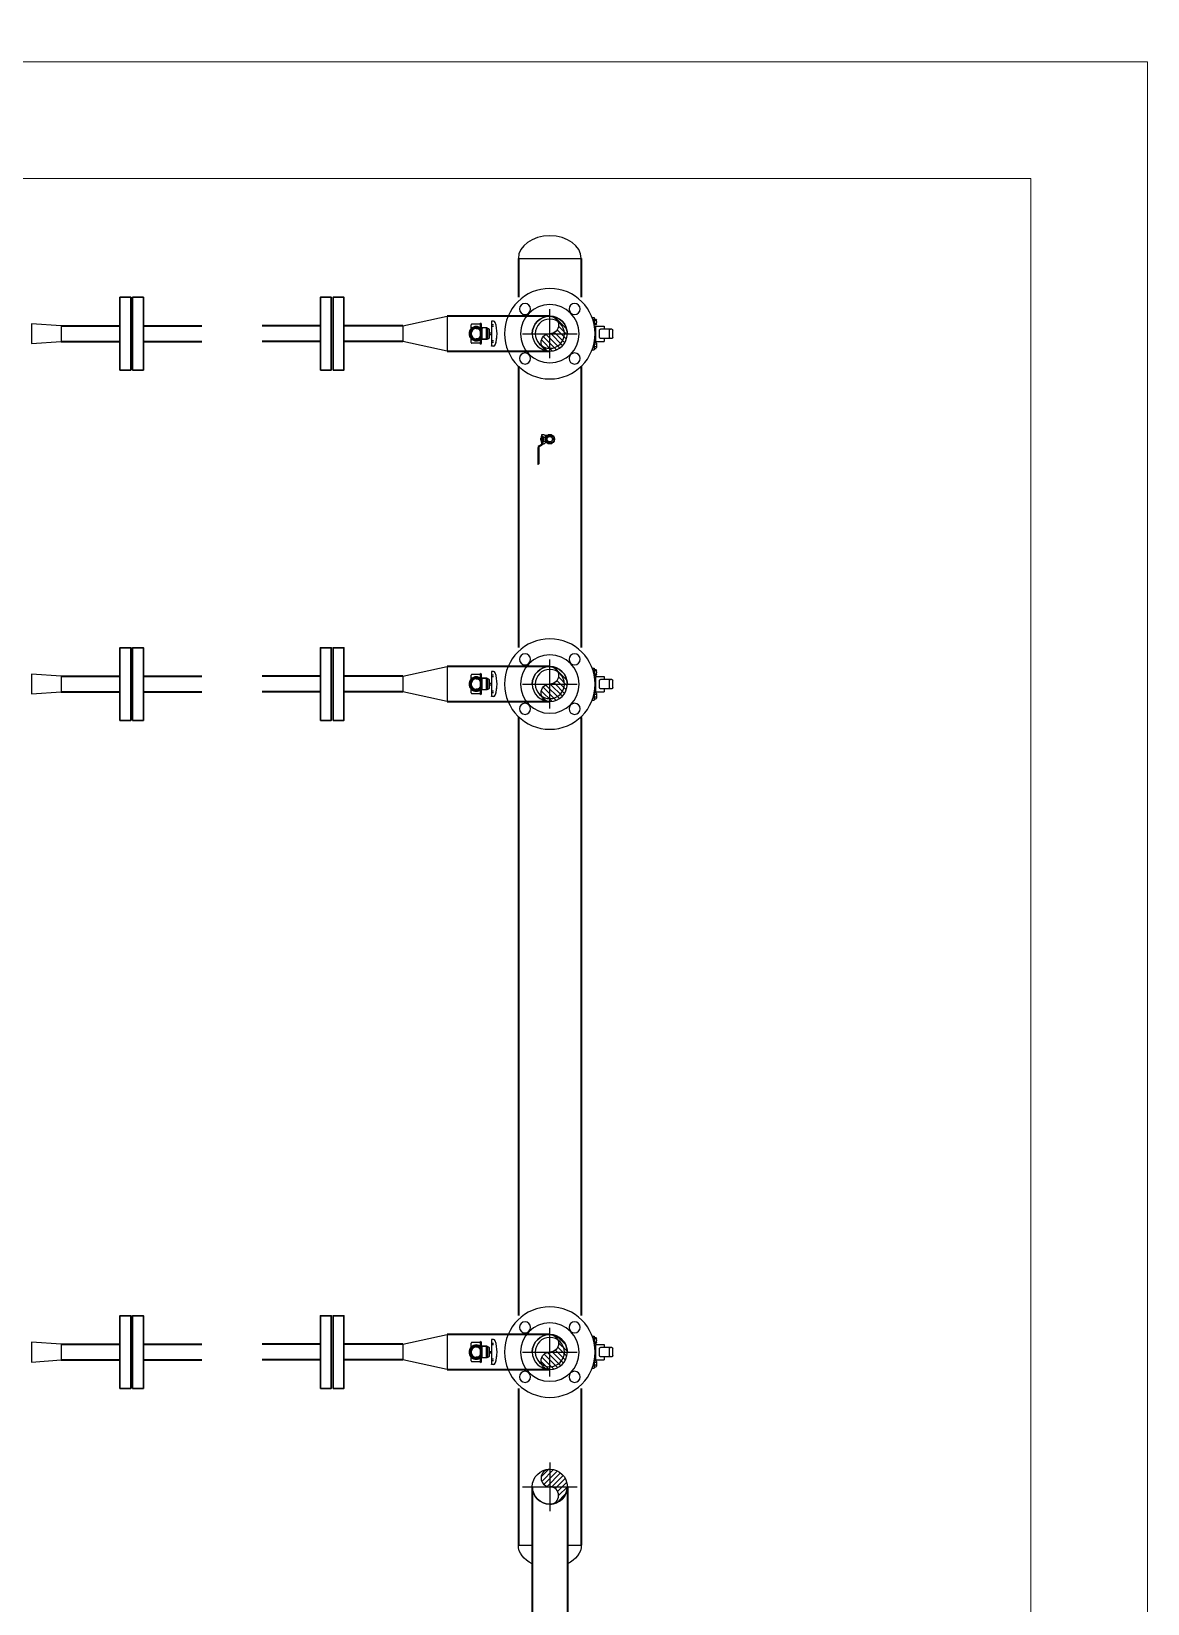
# Model space of a CAD drawing. Extents: x 56812 to 137383, y 2944 to 27175.
# Drawn here: x 69402 to 71314, y 21994 to 24687 of the extents above; entities that cross this region are included whole.
import ezdxf

# ---------------------------------------------------------------- set-up
doc = ezdxf.new("R2010")
doc.units = 0
doc.header["$MEASUREMENT"] = 0
doc.layers.get('0').update_dxf_attribs({"lineweight": 5})
for name, color, linetype in [('Dimension', 14, 'Continuous'), ('EQUIPMENT', 6, 'Continuous'), ('VAN', 7, 'Continuous'), ('WA1', 3, 'Continuous')]:
    doc.layers.add(name, color=color, linetype=linetype)
doc.layers.add('LIQUID', color=5, linetype='Continuous', lineweight=30)
doc.layers.add('VAPORRIZER', color=2, linetype='Continuous', lineweight=30)
doc.styles.get("Standard").update_dxf_attribs({"font": 'arial.ttf'})
doc.dimstyles.new('75', dxfattribs={"dimscale": 75, "dimtxt": 2, "dimasz": 1, "dimexe": 1, "dimexo": 0, "dimgap": 0.8, "dimtad": 1, "dimdec": 0, "dimzin": 13, "dimdsep": 46, "dimtxsty": 'Standard', "dimblk": 'ARCHTICK', "dimcen": 1, "dimdle": 1, "dimclrd": 14, "dimclre": 14, "dimclrt": 3, "dimadec": 0, "dimazin": 0, "dimtfac": 1, "dimtdec": 0, "dimtix": 1, "dimtmove": 1, "dimatfit": 3, "dimldrblk": 'ARCHTICK', "dimfxl": 1, "dimtolj": 1, "dimtzin": 13, "dimarcsym": 0})

# ---------------------------------------------------------------- blocks, each defined once
blk = doc.blocks.new('25X20')
at = {"layer": 'VAN', "color": 0}
for p, q in [((406529.4, 314196.4), (406580.4, 314199.9)), ((406529.4, 314196.4), (406529.4, 314169.4)), ((406580.4, 314199.9), (406580.4, 314165.9)), ((406580.4, 314165.9), (406529.4, 314169.4))]:
    blk.add_line(p, q, dxfattribs=at)
blk = doc.blocks.new('50X20')
at = {"layer": 'VAN', "color": 0}
for p, q in [((405868.6, 314212.9), (405868.6, 314152.9)), ((405944.6, 314196.4), (405868.6, 314212.9)), ((405944.6, 314196.4), (405944.6, 314169.4)), ((405868.6, 314152.9), (405944.6, 314169.4))]:
    blk.add_line(p, q, dxfattribs=at)
blk = doc.blocks.new('GB-A50P')
at = {"color": 0, "linetype": 'ByBlock'}
for p, q in [((-6, 108), (6, 108)), ((-13.1, 78.2), (-13.1, 93.2)), ((-8, 93.2), (-13.1, 93.2)), ((-8, 106), (-8, 86.9)), ((-6, 102), (6, 102)), ((-6, 84.9), (6, 84.9)), ((8, 106), (8, 86.9)), ((13.1, 93.2), (8, 93.2)), ((13.1, 78.2), (13.1, 93.2)), ((-27.5, 72.5), (-27.5, 76)), ((-15.2, 76), (-27.5, 76)), ((-25.1, 76), (-25.1, 79.5)), ((-14.9, 76), (-25.1, 76)), ((-16.2, 80), (-23.8, 80)), ((-22.5, 79.5), (-22.5, 76)), ((-17.5, 76), (-17.5, 79.5)), ((-14.9, 79.5), (-14.9, 76)), ((13.1, 78.2), (-13.1, 78.2)), ((14.9, 79.5), (14.9, 76)), ((14.9, 76), (25.1, 76)), ((27.5, 76), (15.2, 76)), ((16.2, 80), (23.8, 80)), ((17.5, 76), (17.5, 79.5)), ((22.5, 79.5), (22.5, 76)), ((25.1, 76), (25.1, 79.5)), ((27.5, 72.5), (27.5, 76))]:
    blk.add_line(p, q, dxfattribs=at)
for centre, radius in [((0, 0), 77.5), ((-42.4, 42.4), 9.5), ((0, 0), 50), ((42.4, 42.4), 9.5), ((0, 0), 25), ((-42.4, -42.4), 9.5), ((42.4, -42.4), 9.5)]:
    blk.add_circle(centre, radius, dxfattribs=at)
for centre, radius, start, end in [((-6, 106), 2, 90, 180), ((6, 106), 2, 0, 90), ((-6, 104), 2, 180, 270), ((-6, 86.9), 2, 180, 270), ((6, 104), 2, 270, 0), ((6, 86.9), 2, 270, 0), ((-23.8, 78), 1.95, 49.7398, 130.2602), ((-20, 72.9), 7.12, 69.2291, 110.7709), ((-16.2, 78), 1.95, 49.7398, 130.2602), ((16.2, 78), 1.95, 49.7398, 130.2602), ((20, 72.9), 7.12, 69.2291, 110.7709), ((23.8, 78), 1.95, 49.7398, 130.2602)]:
    blk.add_arc(centre, radius, start, end, dxfattribs=at)
blk = doc.blocks.new('50A SECTION')
at = {"layer": 'VAN'}
h = blk.add_hatch(dxfattribs=at)
h.set_pattern_fill('ANSI31', color=0, scale=50, style=0)
h.paths.add_polyline_path([(405885.5, 314882.9, -1), (405885.5, 314912.9, 0.414214), (405855.5, 314882.9)])
h.paths.add_polyline_path([(405885.5, 314882.9), (405855.5, 314882.9, 0.414214), (405885.5, 314852.9)])
h.paths.add_polyline_path([(405885.5, 314852.9, 1), (405885.5, 314882.9)])
at = {"layer": 'VAN', "color": 0}
for p, q in [((405885.5, 314841.2), (405885.5, 314924.7)), ((405932.3, 314882.9), (405838.7, 314882.9))]:
    blk.add_line(p, q, dxfattribs=at)
blk.add_circle((405885.5, 314882.9), 30, dxfattribs=at)
for centre, radius, start, end in [((405885.5, 314882.9), 30, 0, 180), ((405885.5, 314897.9), 15, 90, 270), ((405885.5, 314867.9), 15, 270, 90)]:
    blk.add_arc(centre, radius, start, end, dxfattribs=at)
blk = doc.blocks.new('STOP TOP VIEW')
at = {"layer": 'EQUIPMENT'}
for p, q in [((431181.5, 327748.4), (431181.5, 327741.3)), ((431181.5, 327741.3), (431182.8, 327741.3)), ((431182.8, 327741.3), (431248.9, 327741.3)), ((431194.4, 327748.4), (431194.4, 327741.3)), ((431199.6, 327748.4), (431199.6, 327741.3)), ((431204.2, 327727), (431204.2, 327703.7)), ((431204.2, 327727), (431238.3, 327727)), ((431243.7, 327724.4), (431204.8, 327724.4)), ((431204.8, 327724.4), (431204.8, 327710.2)), ((431204.8, 327710.2), (431206.8, 327710.2)), ((431206.8, 327689.4), (431206.8, 327710.2)), ((431241.7, 327710.2), (431206.8, 327710.2)), ((431207.8, 327733), (431207.8, 327728.3)), ((431207.8, 327728.3), (431240.7, 327728.3)), ((431238.3, 327734.7), (431210.2, 327734.7)), ((431221.8, 327734.7), (431221.8, 327741.3)), ((431226.8, 327734.7), (431226.8, 327741.3)), ((431238.3, 327741.3), (431265.7, 327741.3)), ((431238.3, 327728.3), (431240.7, 327728.3)), ((431238.3, 327727), (431244.3, 327727)), ((431240.7, 327728.3), (431240.7, 327733)), ((431243.7, 327710.2), (431241.7, 327710.2)), ((431241.7, 327710.2), (431241.7, 327689.4)), ((431243.7, 327724.4), (431243.7, 327710.2)), ((431244.3, 327727), (431244.3, 327703.7)), ((431248.9, 327748.4), (431248.9, 327741.3)), ((431254.1, 327748.4), (431254.1, 327741.3)), ((431267, 327741.3), (431265.7, 327741.3)), ((431267, 327748.4), (431267, 327741.3))]:
    blk.add_line(p, q, dxfattribs=at)
blk.add_lwpolyline([(431206.8, 327700.6), (431200.3, 327689.4), (431212.3, 327668.7), (431236.2, 327668.7), (431248.2, 327689.4), (431241.7, 327700.6)], dxfattribs=at)
for centre, radius, start, end in [((431188, 327748.4), 6.48, 108.2189, 180), ((431224.3, 327638.2), 122.5, 71.7811, 108.2189), ((431224.3, 327638.2), 122.5, 71.7811, 83.4111), ((431260.5, 327748.4), 6.48, 0, 71.7811), ((431224.3, 327689.4), 24.6, 135.2778, 44.7222), ((431224.3, 327689.4), 20.7, 147.5383, 32.4617), ((431224.3, 327689.4), 17.5, 0, 180), ((431210.8, 327731.3), 3.5, 100.6799, 150.5765), ((431237.7, 327731.3), 3.5, 29.4235, 79.3201), ((431224.3, 327689.4), 17.5, 180, 0)]:
    blk.add_arc(centre, radius, start, end, dxfattribs=at)
blk = doc.blocks.new('BALL VV 15A')
at = {"layer": 'EQUIPMENT'}
for p, q in [((415297.7, 286257.3), (415270.3, 286257.3)), ((415298, 286255.7), (415270.3, 286255.7)), ((415299.8, 286254.6), (415302.2, 286250.4)), ((415301.4, 286255.2), (415303.9, 286250.8)), ((415304.8, 286250.2), (415310, 286250.2)), ((415304.8, 286250.2), (415304.8, 286250)), ((415304.8, 286248.6), (415304.8, 286246.7)), ((415305.1, 286246), (415306, 286245)), ((415318, 286248.5), (415305.5, 286248.5)), ((415318, 286249.7), (415305.8, 286249.7)), ((415306.3, 286241.7), (415306.3, 286244.3)), ((415307.7, 286250.7), (415307.1, 286251.3)), ((415307.3, 286251.2), (415317.8, 286251.2)), ((415307.3, 286250.2), (415307.3, 286251.2)), ((415307.7, 286250.7), (415317.4, 286250.7)), ((415307.7, 286250.2), (415307.7, 286250.7)), ((415309.2, 286248.1), (415309.2, 286244.5)), ((415315.9, 286248.1), (415309.2, 286248.1)), ((415309.6, 286248.5), (415309.6, 286248.1)), ((415310, 286250.4), (415310, 286249.7)), ((415315.1, 286250.4), (415310, 286250.4)), ((415310, 286249.7), (415315.1, 286249.7)), ((415310.1, 286251.8), (415310.1, 286250.4)), ((415310.1, 286250.4), (415315, 286250.4)), ((415310.7, 286252.1), (415314.4, 286252.1)), ((415311.5, 286252.5), (415311.3, 286252.2)), ((415311.3, 286252.2), (415311.3, 286252.1)), ((415313.8, 286252.2), (415311.3, 286252.2)), ((415311.3, 286251.8), (415311.3, 286250.4)), ((415311.5, 286252.1), (415311.5, 286252.5)), ((415313.5, 286252.5), (415311.5, 286252.5)), ((415312.5, 286250.4), (415312.2, 286249.7)), ((415312.5, 286249.7), (415312.9, 286250.4)), ((415313.8, 286252.2), (415313.5, 286252.5)), ((415313.5, 286252.1), (415313.5, 286252.5)), ((415313.8, 286252.1), (415313.8, 286252.2)), ((415313.8, 286251.8), (415313.8, 286250.4)), ((415315, 286250.4), (415315, 286251.8)), ((415315.1, 286249.7), (415315.1, 286250.4)), ((415315.1, 286250.2), (415320.3, 286250.2)), ((415315.5, 286248.5), (415315.5, 286248.1)), ((415315.9, 286248.1), (415315.9, 286244.5)), ((415317.3, 286250.2), (415317.4, 286250.7)), ((415317.4, 286250.7), (415318, 286251.3)), ((415317.8, 286250.2), (415317.8, 286251.2)), ((415318, 286249.7), (415318, 286248.5)), ((415318.8, 286241.7), (415318.8, 286244.3)), ((415320, 286246), (415319.1, 286245)), ((415320.3, 286250.2), (415320.3, 286246.7))]:
    blk.add_line(p, q, dxfattribs=at)
blk.add_lwpolyline([(415309.4, 286244.2), (415305, 286239.8), (415305, 286233.6), (415309.4, 286229.2), (415315.6, 286229.2), (415320, 286233.6), (415320, 286239.8), (415315.6, 286244.2)], close=True, dxfattribs=at)
for radius in [8.02, 7.5, 4.65]:
    blk.add_circle((415312.5, 286236.7), radius, dxfattribs=at)
for centre, radius, start, end in [((415270.3, 286256.5), 0.844, 90, 270), ((415297.7, 286253.1), 4.22, 30, 90), ((415298, 286253.5), 2.11, 30, 90), ((415305.5, 286252.3), 3.8, 210, 270), ((415305.8, 286251.9), 2.11, 210, 270), ((415305.8, 286246.7), 1, 180, 225), ((415305.3, 286244.3), 1, 0, 45), ((415312.5, 286236.7), 5.25, 258.3913, 192.5449), ((415308.2, 286244.5), 1, 299.0301, 0), ((415310.7, 286251.2), 0.883, 48.9541, 131.0459), ((415312.5, 286248.3), 3.8, 70.5288, 109.4712), ((415314.4, 286251.2), 0.883, 48.9541, 131.0459), ((415316.9, 286244.5), 1, 180, 240.9699), ((415319.8, 286244.3), 1, 135, 180), ((415319.3, 286246.7), 1, 315, 0)]:
    blk.add_arc(centre, radius, start, end, dxfattribs=at)
blk = doc.blocks.new('_ArchTick')
at = {"color": 0, "linetype": 'ByBlock', "const_width": 0.15}
blk.add_lwpolyline([(-0.5, -0.5), (0.5, 0.5)], dxfattribs=at)

msp = doc.modelspace()

# ---------------------------------------------------------------- hatches: boundary and pattern name
at = {"layer": 'VAN'}
h = msp.add_hatch(dxfattribs=at)
h.set_pattern_fill('ANSI31', color=0, scale=50, style=0)
h.set_pattern_definition([(45, (-399417.938, -293765.586), (-4.41941738, 4.41941738), [])])
h.paths.add_polyline_path([(70290, 22194.5, -1), (70290, 22164.5, 0.414214), (70320, 22194.5)])
h.paths.add_polyline_path([(70290, 22194.5), (70320, 22194.5, 0.414214), (70290, 22224.5)])
h.paths.add_polyline_path([(70290, 22224.5, 1), (70290, 22194.5)])

# ---------------------------------------------------------------- linework, layer by layer
at = {"layer": 'EQUIPMENT'}
for p, q in [((70155.3, 24153.9), (70155.3, 24184.4)), ((70171.5, 24185.7), (70156.6, 24185.7)), ((70171.5, 24151.3), (70171.5, 24187)), ((70172.8, 24152.6), (70172.8, 24185.7)), ((70171.5, 24152.6), (70156.6, 24152.6)), ((70155.3, 23553.9), (70155.3, 23584.4)), ((70171.5, 23585.7), (70156.6, 23585.7)), ((70171.5, 23551.3), (70171.5, 23587)), ((70172.8, 23552.6), (70172.8, 23585.7)), ((70171.5, 23552.6), (70156.6, 23552.6)), ((70155.3, 22409.9), (70155.3, 22440.4)), ((70171.5, 22441.7), (70156.6, 22441.7)), ((70171.5, 22407.3), (70171.5, 22443)), ((70172.8, 22408.6), (70172.8, 22441.7)), ((70171.5, 22408.6), (70156.6, 22408.6))]:
    msp.add_line(p, q, dxfattribs=at)
for centre, start, end in [((70156.6, 24184.4), 90, 180), ((70171.5, 24185.7), 0, 90), ((70156.6, 24153.9), 180, 270), ((70171.5, 24152.6), 270, 0), ((70156.6, 23584.4), 90, 180), ((70171.5, 23585.7), 0, 90), ((70156.6, 23553.9), 180, 270), ((70171.5, 23552.6), 270, 0), ((70156.6, 22440.4), 90, 180), ((70171.5, 22441.7), 0, 90), ((70156.6, 22409.9), 180, 270), ((70171.5, 22408.6), 270, 0)]:
    msp.add_arc(centre, 1.3, start, end, dxfattribs=at)
at = {"layer": 'LIQUID', "color": 0}
for points in [[(69572.5, 24106.8), (69553.8, 24106.8), (69553.8, 24231.4), (69572.5, 24231.4)], [(69594.1, 24106.8), (69575.5, 24106.8), (69575.5, 24231.4), (69594.1, 24231.4)], [(69897.1, 24106.8), (69915.8, 24106.8), (69915.8, 24231.4), (69897.1, 24231.4)], [(69918.8, 24106.8), (69937.5, 24106.8), (69937.5, 24231.4), (69918.8, 24231.4)], [(69572.5, 23506.8), (69553.8, 23506.8), (69553.8, 23631.4), (69572.5, 23631.4)], [(69594.1, 23506.8), (69575.5, 23506.8), (69575.5, 23631.4), (69594.1, 23631.4)], [(69897.1, 23506.8), (69915.8, 23506.8), (69915.8, 23631.4), (69897.1, 23631.4)], [(69918.8, 23506.8), (69937.5, 23506.8), (69937.5, 23631.4), (69918.8, 23631.4)], [(69572.5, 22362.8), (69553.8, 22362.8), (69553.8, 22487.4), (69572.5, 22487.4)], [(69594.1, 22362.8), (69575.5, 22362.8), (69575.5, 22487.4), (69594.1, 22487.4)], [(69897.1, 22362.8), (69915.8, 22362.8), (69915.8, 22487.4), (69897.1, 22487.4)], [(69918.8, 22362.8), (69937.5, 22362.8), (69937.5, 22487.4), (69918.8, 22487.4)]]:
    msp.add_lwpolyline(points, close=True, dxfattribs=at)
at = {"layer": 'VAN', "color": 0}
for p, q in [((70236.2, 24298), (70343.9, 24298)), ((70290, 22236.3), (70290, 22152.8)), ((70243.3, 22194.5), (70336.8, 22194.5)), ((70236.2, 22094.5), (70260, 22094.5)), ((70320, 22094.5), (70343.9, 22094.5))]:
    msp.add_line(p, q, dxfattribs=at)
msp.add_circle((70290, 22194.5), 30, dxfattribs=at)
msp.add_circle((70290, 22194.5), 30, dxfattribs=at)
for centre, radius, start, end in [((70290, 24169.1), 30, 270, 90), ((70290, 23569.1), 30, 270, 90), ((70290, 22425.1), 30, 270, 90), ((70290, 22209.5), 15, 90, 270), ((70290, 22194.5), 30, 180, 0), ((70290, 22179.5), 15, 270, 90)]:
    msp.add_arc(centre, radius, start, end, dxfattribs=at)
msp.add_ellipse((70290, 24298), major_axis=(-53.9, 0), ratio=0.717731, start_param=3.141593, end_param=6.283185, dxfattribs=at)
at = {"layer": 'VAN', "color": 0, "extrusion": (0, 0, -1)}
for start_param, end_param in [(5.303176, 6.283185), (3.141593, 4.121602)]:
    msp.add_ellipse((70290, 22094.5), major_axis=(-53.9, 0), ratio=0.717731, start_param=start_param, end_param=end_param, dxfattribs=at)
at = {"layer": 'VAPORRIZER', "color": 2, "lineweight": 35}
for p, q in [((70236.2, 24298), (70236.2, 24231.6)), ((70343.9, 24298), (70343.9, 24231.6)), ((69453.3, 24182.6), (69553.8, 24182.6)), ((69594.1, 24182.6), (69694.1, 24182.6)), ((69897.1, 24182.6), (69797.1, 24182.6)), ((70038, 24182.6), (69938, 24182.6)), ((70290, 24199.1), (70114, 24199.1)), ((69453.3, 24155.6), (69553.8, 24155.6)), ((69594.1, 24155.6), (69694.1, 24155.6)), ((69897.1, 24155.6), (69797.1, 24155.6)), ((70038, 24155.6), (69938, 24155.6)), ((70114, 24139.1), (70290, 24139.1)), ((70236.2, 24113.4), (70236.2, 23631.6)), ((70343.9, 24113.4), (70343.9, 23631.6)), ((70290, 23599.1), (70114, 23599.1)), ((69453.3, 23582.6), (69553.8, 23582.6)), ((69594.1, 23582.6), (69694.1, 23582.6)), ((69897.1, 23582.6), (69797.1, 23582.6)), ((70038, 23582.6), (69938, 23582.6)), ((69453.3, 23555.6), (69553.8, 23555.6)), ((69594.1, 23555.6), (69694.1, 23555.6)), ((69897.1, 23555.6), (69797.1, 23555.6)), ((70038, 23555.6), (69938, 23555.6)), ((70114, 23539.1), (70290, 23539.1)), ((70236.2, 23511.8), (70236.2, 22487.6)), ((70343.9, 23511.8), (70343.9, 22487.6)), ((70290, 22455.1), (70114, 22455.1)), ((69453.3, 22438.6), (69553.8, 22438.6)), ((69594.1, 22438.6), (69694.1, 22438.6)), ((69897.1, 22438.6), (69797.1, 22438.6)), ((70038, 22438.6), (69938, 22438.6)), ((69453.3, 22411.6), (69553.8, 22411.6)), ((69594.1, 22411.6), (69694.1, 22411.6)), ((69897.1, 22411.6), (69797.1, 22411.6)), ((70038, 22411.6), (69938, 22411.6)), ((70114, 22395.1), (70290, 22395.1)), ((70236.2, 22362.6), (70236.2, 22094.5)), ((70343.9, 22362.6), (70343.9, 22094.5)), ((70260, 22194.5), (70260, 21623.8)), ((70320, 22194.5), (70320, 21623.8))]:
    msp.add_line(p, q, dxfattribs=at)
at = {"layer": 'WA1', "lineweight": 5}
for points in [[(67613.6, 24634.9), (71313.6, 24634.9), (71313.6, 19634.9), (59513.6, 19634.9), (59513.6, 24634.9), (66613.6, 24634.9)], [(67613.6, 24434.9), (71113.6, 24434.9), (71113.6, 22209.9), (71113.6, 19834.9), (64463.6, 19834.9)]]:
    msp.add_lwpolyline(points, dxfattribs=at)

# ---------------------------------------------------------------- block references
at = {"layer": 'EQUIPMENT', "rotation": 90.00000000000001}
msp.add_blockref('BALL VV 15A', (356526.7, -391324.1), dxfattribs=at)
at = {"layer": 'VAN', "xscale": -1, "rotation": 270}
for p in [(70290, 24169.1), (70290, 23569.1), (70290, 22425.1)]:
    msp.add_blockref('GB-A50P', p, dxfattribs=at)
at = {"layer": 'VAN', "color": 0, "xscale": -1}
for name, p in [('50A SECTION', (476175.5, -290713.8)), ('25X20', (475982.7, -290013.8)), ('50X20', (475982.7, -290013.8)), ('50A SECTION', (476175.5, -291313.8)), ('25X20', (475982.7, -290613.8)), ('50X20', (475982.7, -290613.8)), ('50X20', (475982.7, -291757.8)), ('50A SECTION', (476175.5, -292457.8)), ('25X20', (475982.7, -291757.8))]:
    msp.add_blockref(name, p, dxfattribs=at)
at = {"layer": 'VAN', "color": 0, "xscale": 0.5, "yscale": 0.5, "zscale": 0.5, "rotation": 270}
for p in [(-93680.7, 239781.3), (-93680.7, 239181.3), (-93680.7, 238037.3)]:
    msp.add_blockref('STOP TOP VIEW', p, dxfattribs=at)

# ---------------------------------------------------------------- leaders
at = {"layer": 'Dimension'}
msp.add_leader([(67113.6, 24634.9), (67971.5, 25266), (70054.7, 25266)], dimstyle='75', override={"dimgap": 0.8, "dimtad": 0}, dxfattribs=at)

doc.saveas('drawing.dxf')
